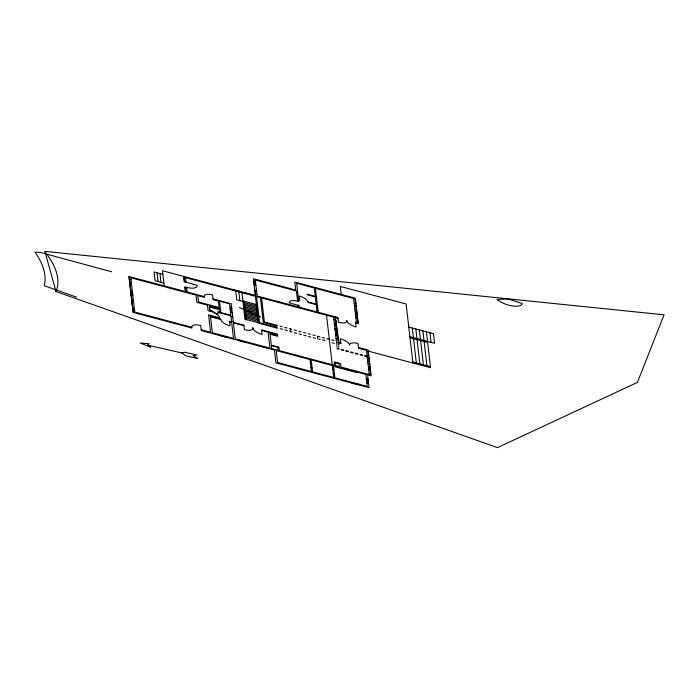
<?xml version="1.0" encoding="UTF-8"?>
<svg xmlns="http://www.w3.org/2000/svg" width="699" height="699" viewBox="0 0 699 699"><rect width="100%" height="100%" fill="white"/><g stroke="black" fill="none" stroke-linecap="round" stroke-linejoin="round"><path stroke-width="1.05" d="M56.016 291.553L44.876 251.369L664.05 314.812L637.401 382.414L497.487 447.631L56.016 291.553L56.986 288.757A152.924 60.734 19.3 0 0 47.838 255.633L45.086 251.972M147.777 345.157L149.184 343.794L140.246 343.017L150.704 347.158L147.777 345.157L181.644 352.908L185.969 355.843L197.896 358.57L192.959 355.599L196.856 354.97L184.92 352.244L181.644 352.908M353.755 299.312L355.511 299.784M354.21 303.296L355.974 303.768M354.454 305.428L356.219 305.9M253.658 280.946L255.423 281.417M354.917 309.412L356.673 309.884M355.162 311.544L356.918 312.016M254.121 284.939L255.886 285.41M408.793 327.132L433.467 333.711L434.577 343.279L409.894 336.7M299.688 299.714L298.508 299.408L296.656 283.322L314.288 288.014L315.249 296.393L307.027 294.2L307.088 294.733L315.31 296.926L316.14 304.109L307.909 301.916A8.65 3.434 19.3 0 0 299.251 295.992L299.749 300.247L298.569 299.941L298.753 301.531L297.582 301.217A9.262 3.678 19.3 0 0 289.22 302.859L299.216 305.524L299.408 307.245L317.04 311.946L316.201 304.633L307.971 302.44L307.909 301.916M355.616 315.529L357.381 316M316.385 306.232L317.556 306.546M254.733 290.26L256.498 290.723M355.861 317.661L357.626 318.132M316.839 310.216L318.019 310.531M255.196 294.244L256.952 294.716M356.324 321.645L358.089 322.117M232.435 289.526L239.486 291.404M245.655 293.047L252.706 294.926M333.589 317.136L261.601 297.94L264.371 322.003L277.59 325.533M337.993 318.307L335.354 317.599L338.167 342.064L340.815 342.772M355.625 323.008L358.272 323.716L355.328 298.185L294.803 282.047L295.721 290.024L253.405 278.744L255.336 295.502L162.483 270.749L164.23 285.9M410.016 337.766L427.648 342.466M183.828 277.984L185.585 278.455M333.869 319.592L335.634 320.063M162.902 274.34L154.086 271.99L155.091 280.762L163.907 283.112M184.195 281.173L185.951 281.645M334.332 323.585L336.088 324.048M334.454 324.642L336.219 325.114L335.197 316.787L339.338 344.188M242.859 300.937L256.376 304.537M242.92 301.47L236.751 299.827L235.738 291.046M183.645 276.385L184.265 281.837L197.197 285.288A11.734 4.657 19.3 0 1 186.616 287.359L184.851 286.887L185.384 291.544L129.009 276.516L133.107 312.401L191.867 328.067L191.779 327.272L134.776 312.069L130.827 277.774L196.052 295.161L196.882 302.344L207.463 305.157L208.092 310.609L209.849 311.081A9.882 3.923 19.3 0 1 219.748 317.844L208.582 314.865L210.582 332.278L201.181 329.779M244.196 302.65L256.542 305.935M184.938 287.621L186.694 288.093M244.362 304.039L256.699 307.333M334.908 328.635L336.673 329.107M244.519 305.437L256.856 308.731M335.031 329.692L336.796 330.164M185.305 290.81L187.061 291.282M244.676 306.835L257.022 310.12M204.195 296.559L204.283 297.355L197.817 295.633L198.551 302.012L219.119 307.499L218.385 301.112L213.099 299.705L212.548 294.917A9.262 3.678 19.3 0 0 204.195 296.559L187.149 292.016L186.616 287.359M213.003 298.91L231.22 303.759L233.37 322.379L243.942 325.192L244.467 329.718A9.262 3.678 19.3 0 0 252.82 328.076A9.262 3.678 19.3 0 0 262.099 334.419L261.575 329.893L277.442 334.122L277.686 336.254L270.05 334.218L271.299 345.114L278.945 347.15L279.338 350.61L334.576 365.332L334.183 361.881L340.649 363.602L341.042 367.062L369.255 374.577L366.468 350.382L358.535 348.268L357.984 343.48A9.262 3.678 19.3 0 0 349.622 345.123A9.262 3.678 19.3 0 0 340.352 338.779L340.902 343.567L336.499 342.396L333.493 316.332M244.842 308.233L257.18 311.518M244.999 309.622L257.346 312.916M335.494 333.685L337.259 334.157M129.289 279.233L131.045 279.696M335.616 334.751L337.381 335.214M245.166 311.02L257.503 314.314M230.015 308.076L231.771 308.547M245.323 312.418L257.651 315.703M245.48 313.816L257.826 317.101M336.079 338.735L337.835 339.207M245.646 315.214L257.983 318.499M230.469 312.069L232.234 312.54M245.803 316.603L258.149 319.897M279.941 326.153L282.291 326.783M284.642 327.412L286.992 328.041M289.342 328.661L291.693 329.29M294.043 329.919L296.393 330.54M298.744 331.169L301.094 331.798M303.445 332.427L305.804 333.047M308.154 333.676L310.505 334.305M312.855 334.926L315.205 335.555M319.906 336.813L317.556 336.184L317.626 336.822M322.256 337.434L324.607 338.063M326.957 338.692L329.308 339.321M331.658 339.941L334.008 340.57M358.438 347.473L368.137 350.05L371.108 375.844L367.578 374.909L369.055 387.674L275.904 362.842L274.436 350.077L201.268 330.575L200.692 325.524A9.882 3.923 19.3 0 0 191.779 327.272M412.803 361.96L430.427 366.66M245.969 318.001L258.307 321.295M368.259 351.116L430.549 367.726L426.416 331.824M366.573 351.317L368.338 351.78M217.913 311.815L219.669 312.278L219.364 309.622L209.377 306.957L209.683 309.622L216.9 314.017A7.409 2.945 19.3 0 0 218.263 312.418L218.202 311.894M246.135 319.495L258.481 322.789M276.708 327.744L277.879 328.058M280.229 328.687L282.588 329.308M284.939 329.937L287.289 330.566M289.639 331.186L292.016 332.086M320.194 339.338L317.87 338.971M322.545 339.959L324.895 340.588M211.212 310.539L209.744 310.146L209.849 311.081M218.263 312.418L230.897 315.791L231.605 321.907L229.552 321.357L230.067 325.874A9.262 3.678 19.3 0 1 220.797 319.539L210.513 316.796M294.366 332.707L296.717 333.336M299.067 333.965L301.418 334.585M303.768 335.214L306.118 335.843M308.469 336.472L310.819 337.093M313.169 337.722L315.52 338.351M331.981 342.737L334.332 343.358M230.976 316.455L232.741 316.927M367.036 355.302L368.792 355.774M341.287 349.343L343.637 349.963M345.988 350.592L348.338 351.221M350.688 351.842L353.039 352.471M355.389 353.1L357.739 353.729M360.09 354.349L362.44 354.978M364.791 355.608L367.141 356.228M338.998 349.247L337.233 348.775L337.11 347.709M341.348 349.867L343.698 350.496M346.049 351.125L348.399 351.754M350.749 352.375L353.1 353.004M355.45 353.633L357.801 354.253M360.151 354.882L362.501 355.511M364.852 356.141L367.202 356.761M130.984 293.991L132.749 294.454M231.526 321.243L233.291 321.715M367.281 357.425L369.037 357.897M131.089 294.917L132.854 295.389M210.451 316.263L220.735 319.006L220.797 319.539M229.613 321.889L231.666 322.44L233.501 338.395L212.347 332.75L210.338 315.336M244.003 325.725L233.431 322.903L235.266 338.858L269.936 348.102L268.101 332.147L261.636 330.426M367.735 361.418L369.5 361.89M367.98 363.541L369.745 364.013M368.443 367.534L370.208 368.006M368.688 369.657L370.453 370.129M132.793 309.674L134.549 310.146M369.142 373.65L370.907 374.122M218.595 335.066L227.411 337.407M238.866 340.465L245.917 342.344M259.434 345.953L266.485 347.831M332.322 365.507L311.169 359.871L312.54 371.833L333.703 377.469L326.442 314.454M333.554 366.355L357.067 372.619L356.909 371.291M310.435 363.41L311.605 363.725M332.768 369.36L333.939 369.675M366.32 378.823L368.085 379.295M310.924 367.665L312.103 367.98M333.257 373.616L334.428 373.93M366.783 382.816L368.548 383.279M349.351 382.292L358.168 384.642M111.683 271.789L40.594 252.488L34.95 252.086A158.455 62.927 19.3 0 1 44.229 285.681L76.54 297.162M239.434 307.543L248.643 311.667L251.352 311.518L251.483 314.061L253.658 313.921L260.736 317.084M429.946 332.768L431.047 342.344M422.895 330.889L423.996 340.457M424.118 341.523L426.906 365.717M419.365 329.945L420.466 339.522M420.588 340.588L423.376 364.782M415.844 329.011L416.945 338.578M417.067 339.644L419.854 363.838M412.314 328.067L413.415 337.643M413.537 338.7L416.324 362.903M412.926 363.026L406.128 303.995L340.308 286.45L341.226 294.428M368.041 351.702L368.504 355.695M368.749 357.818L369.203 361.811M369.448 363.934L369.911 367.927M370.155 370.051L370.619 374.044M367.796 379.216L368.251 383.201M355.223 299.705L355.677 303.689M355.922 305.821L356.385 309.806M356.63 311.937L357.084 315.922M357.329 318.054L357.792 322.038M358.089 383.978L358.176 384.773M346.791 320.526L346.809 320.658A9.262 3.678 19.3 0 0 356.088 326.992L355.529 322.213L356.411 322.449L353.659 298.517L315.459 288.329L318.22 312.261L337.905 317.512L338.456 322.3A9.262 3.678 19.3 0 0 346.809 320.658M349.273 381.628L349.36 382.423M347.508 368.784L347.665 370.112M338.377 343.925L338.499 344.991M338.631 346.057L338.753 347.115M338.875 348.181L338.936 348.714M335.337 319.985L335.8 323.969M335.922 325.035L336.385 329.028M336.507 330.085L336.962 334.078M337.084 335.144L337.547 339.129M336.621 343.454L336.743 344.52M336.866 345.586L336.988 346.652M318.508 312.339L318.604 313.135M317.696 337.442L317.783 338.176M297.582 301.217L296.402 290.985L255.266 280.019L257.101 295.965L298.237 306.94L298.036 305.21M290.522 328.976L290.592 329.613M290.662 330.243L290.749 330.968M276.42 325.218L276.734 328.006L258.516 323.156L255.432 296.297L185.497 277.652L186.03 282.309M266.415 347.167L266.502 347.962M253.955 281.024L254.419 285.017M255.03 290.338L255.484 294.323M259.355 345.289L259.451 346.084M252.689 294.795L252.785 295.59M252.758 327.543L252.82 328.076M245.637 292.916L245.733 293.711M244.038 301.252L246.179 319.862L245.008 319.548L241.915 292.698M245.847 341.68L245.934 342.475M239.469 291.273L239.565 292.068M238.831 291.867L239.836 300.649M238.787 339.801L238.883 340.596M232.418 289.386L232.514 290.19M231.019 307.551L230.495 306.73L230.583 307.438M231.037 307.691L231.395 310.837L230.591 307.569M227.332 336.743L227.42 337.547M218.516 334.393L218.612 335.197M184.117 278.062L184.484 281.251M185.226 287.7L185.593 290.889M159.957 273.554L160.971 282.326M157.022 272.767L158.035 281.548M129.577 279.312L131.281 294.069M131.386 294.995L133.081 309.753M129.009 276.516L133.107 312.401M508.217 298.849L497.234 299.548A14.819 5.889 19.3 0 0 512.218 305.926A14.819 5.889 19.3 0 0 522.267 303.558L508.217 298.849M260.421 297.625L256.603 296.612L259.6 322.667L275.467 326.896L275.301 325.437L263.252 322.222L260.421 297.625M229.525 303.82L219.53 301.164L220.849 312.593L230.836 315.258L229.525 303.82M219.215 308.294L209.219 305.629L209.316 306.424L219.303 309.089L219.215 308.294M276.332 334.34L269.866 332.619L269.989 333.685L276.454 335.406L276.332 334.34M277.826 347.368L271.361 345.647L271.701 348.574L278.167 350.295L277.826 347.368M338.945 363.663L335.415 362.729L335.756 365.647L339.286 366.591L338.945 363.663M309.989 359.557L276.201 350.548L277.582 362.51L311.37 371.519L309.989 359.557M365.822 374.437L333.493 365.822L334.873 377.783L367.193 386.398L365.822 374.437"/></g></svg>
